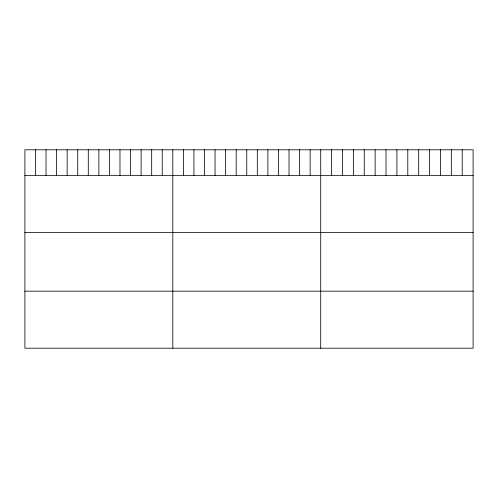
<?xml version="1.0" encoding="UTF-8"?>
<svg xmlns="http://www.w3.org/2000/svg" width="498" height="498" viewBox="0 0 498 498"><rect width="100%" height="100%" fill="white"/><g stroke="black" fill="none" stroke-linecap="round" stroke-linejoin="round"><path stroke-width="0.75" d="M473.1 175.352L473.1 348.208L24.9 348.208L24.9 149.792L473.1 149.792L473.1 175.352L24.9 175.352M24.9 232.398L473.1 232.398M24.9 291.168L473.1 291.168M462.212 149.792L462.212 175.352M451.331 149.792L451.331 175.352M440.444 149.792L440.444 175.352M429.562 149.792L429.562 175.352M418.675 149.792L418.675 175.352M407.794 149.792L407.794 175.352M396.906 149.792L396.906 175.352M386.018 149.792L386.018 175.352M375.137 149.792L375.137 175.352M364.25 149.792L364.25 175.352M353.368 149.792L353.368 175.352M342.481 149.792L342.481 175.352M331.6 149.792L331.6 175.352M320.712 149.792L320.712 348.208M310.148 149.792L310.148 175.352M299.584 149.792L299.584 175.352M289.021 149.792L289.021 175.352M278.45 149.792L278.45 175.352M267.887 149.792L267.887 175.352M257.323 149.792L257.323 175.352M246.759 149.792L246.759 175.352M236.195 149.792L236.195 175.352M225.631 149.792L225.631 175.352M215.068 149.792L215.068 175.352M204.497 149.792L204.497 175.352M193.934 149.792L193.934 175.352M183.37 149.792L183.37 175.352M172.806 149.792L172.806 348.208M162.242 149.792L162.242 175.352M151.678 149.792L151.678 175.352M141.115 149.792L141.115 175.352M130.544 149.792L130.544 175.352M119.981 149.792L119.981 175.352M109.417 149.792L109.417 175.352M98.853 149.792L98.853 175.352M88.289 149.792L88.289 175.352M77.725 149.792L77.725 175.352M67.162 149.792L67.162 175.352M56.591 149.792L56.591 175.352M46.028 149.792L46.028 175.352M35.464 149.792L35.464 175.352"/></g></svg>
